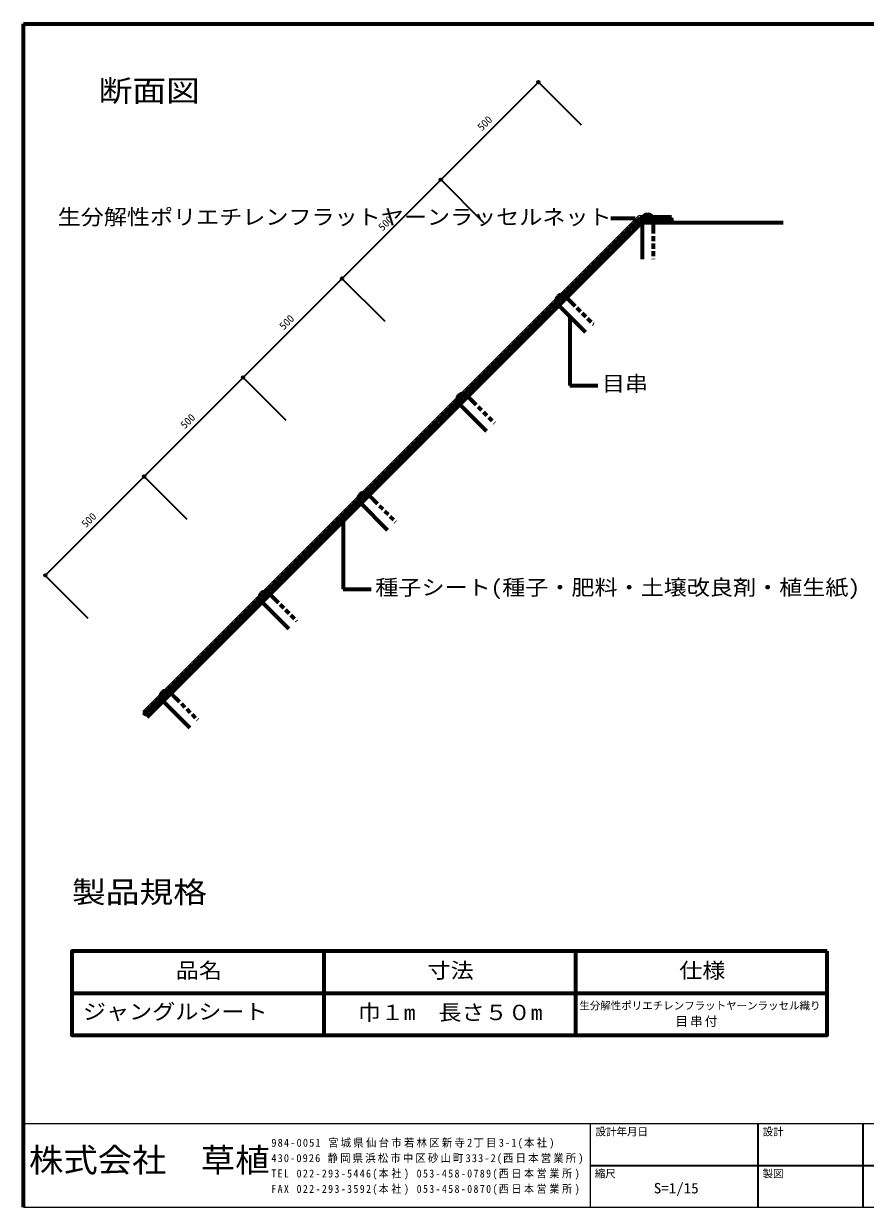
# Model space of a CAD drawing. Units: millimetres, scale not verified. Extents: x -3048 to 3042, y -2120 to 2110.
# Drawn here: x -3048 to -39, y -2120 to 2110 of the extents above; entities that cross this region are included whole.
import ezdxf
from ezdxf.enums import TextEntityAlignment as Align

# ---------------------------------------------------------------- set-up
doc = ezdxf.new("R2010")
doc.units = ezdxf.units.MM
doc.header["$LTSCALE"] = 15
doc.header["$PDMODE"] = 32
doc.header["$PDSIZE"] = 9
doc.linetypes.add('DASHED1', pattern=[1.8, 1.2, -0.6])
for name, color, linetype, lineweight in [('0-1_用紙枠', 7, 'Continuous', 70), ('0-3', 7, 'Continuous', 35), ('1-1_文字・法面', 7, 'Continuous', 70), ('1-2_種子シート', 7, 'Continuous', 70), ('1-3_ワラ', 7, 'Continuous', 70), ('1-5_ネット', 2, 'Continuous', 18), ('1-B_名称', 7, 'Continuous', 70), ('2-A_寸法', 4, 'Continuous', 35), ('3-1_枠組み', 7, 'Continuous', 70)]:
    doc.layers.add(name, color=color, linetype=linetype, lineweight=lineweight)
doc.layers.add('3-2_文字', color=7, linetype='Continuous')
doc.styles.add('HG丸ｺﾞｼｯｸM-PRO', font='')
doc.styles.add('ＭＳ ゴシック', font='')
doc.styles.get('HG丸ｺﾞｼｯｸM-PRO').set_extended_font_data('HG丸ｺﾞｼｯｸM-PRO')
doc.styles.get('ＭＳ ゴシック').set_extended_font_data('MS Gothic')

msp = doc.modelspace()

# ---------------------------------------------------------------- linework, layer by layer
at = {"layer": '0-1_用紙枠'}
for p, q in [((-3047.66, -2119.66), (-3047.66, 2110.34)), ((-3047.66, 2110.34), (3042.34, 2110.34))]:
    msp.add_line(p, q, dxfattribs=at)
at = {"layer": '0-3', "color": 2, "lineweight": 18}
msp.add_line((-3047.66, -1819.66), (3042.34, -1819.66), dxfattribs=at)
at = {"layer": '0-3', "color": 3, "lineweight": 18}
msp.add_line((-1022.66, -1819.66), (-1022.66, -2119.66), dxfattribs=at)
at = {"layer": '0-3', "color": 4}
for p, q in [((-422.66, -1819.66), (-422.66, -2119.66)), ((-47.66, -1819.66), (-47.66, -2119.66)), ((-1022.66, -1969.66), (3042.34, -1969.66))]:
    msp.add_line(p, q, dxfattribs=at)
at = {"layer": '0-3', "color": 6, "lineweight": 18}
msp.add_line((-3047.66, -2119.66), (3042.34, -2119.66), dxfattribs=at)
at = {"layer": '1-1_文字・法面'}
msp.add_line((-731.64, 1400.39), (-332.17, 1400.39), dxfattribs=at)
at = {"layer": '1-2_種子シート'}
for p, q in [((-2617.09, -357.63), (-844.07, 1415.39)), ((-2606.48, -368.23), (-837.86, 1400.39)), ((-844.07, 1415.39), (-731.64, 1415.39)), ((-837.86, 1400.39), (-731.64, 1400.39)), ((-731.64, 1415.39), (-731.64, 1400.39))]:
    msp.add_line(p, q, dxfattribs=at)
for centre in [(-811.12, 1403.97), (-809.16, 1404.3), (-789.16, 1404.3), (-877.16, 1364.3), (-862.16, 1379.3), (-847.16, 1394.3), (-922.16, 1319.3), (-907.16, 1334.3), (-892.16, 1349.3), (-967.16, 1274.3), (-952.16, 1289.3), (-937.16, 1304.3), (-1012.16, 1229.3), (-997.16, 1244.3), (-982.16, 1259.3), (-1057.16, 1184.3), (-1042.16, 1199.3), (-1027.16, 1214.3), (-1087.16, 1154.3), (-1072.16, 1169.3), (-1132.16, 1109.3), (-1117.16, 1124.3), (-1102.16, 1139.3), (-1177.16, 1064.3), (-1162.16, 1079.3), (-1147.16, 1094.3), (-1222.16, 1019.3), (-1207.16, 1034.3), (-1192.16, 1049.3), (-1267.16, 974.3), (-1252.16, 989.3), (-1237.16, 1004.3), (-1297.16, 944.3), (-1282.16, 959.3), (-1342.16, 899.3), (-1327.16, 914.3), (-1312.16, 929.3), (-1387.16, 854.3), (-1372.16, 869.3), (-1357.16, 884.3), (-1432.16, 809.3), (-1417.16, 824.3), (-1402.16, 839.3), (-1477.02, 763.89), (-1462.16, 779.3), (-1447.16, 794.3), (-1522.16, 719.3), (-1507.16, 734.3), (-1492.16, 749.3), (-1550.23, 689.95), (-1537.16, 704.3), (-1597.16, 644.3), (-1582.16, 659.3), (-1567.16, 674.3), (-1642.16, 599.3), (-1627.16, 614.3), (-1612.16, 629.3), (-1687.16, 554.3), (-1672.16, 569.3), (-1657.16, 584.3), (-1732.16, 509.3), (-1717.16, 524.3), (-1702.16, 539.3), (-1777.16, 464.3), (-1762.16, 479.3), (-1747.16, 494.3), (-1807.16, 434.3), (-1792.16, 449.3), (-1852.16, 389.3), (-1837.16, 404.3), (-1822.16, 419.3), (-1897.16, 344.3), (-1882.16, 359.3), (-1867.16, 374.3), (-1942.16, 299.3), (-1927.16, 314.3), (-1912.16, 329.3), (-1987.16, 254.3), (-1972.16, 269.3), (-1957.16, 284.3), (-2017.16, 224.3), (-2002.16, 239.3), (-2062.16, 179.3), (-2047.16, 194.3), (-2032.16, 209.3), (-2107.16, 134.3), (-2092.16, 149.3), (-2077.16, 164.3), (-2152.16, 89.3), (-2137.16, 104.3), (-2122.16, 119.3), (-2197.16, 44.3), (-2182.16, 59.3), (-2167.16, 74.3), (-2242.16, -0.7), (-2227.16, 14.3), (-2212.16, 29.3), (-2272.16, -30.7), (-2256.84, -16.28), (-2317.16, -75.7), (-2302.16, -60.7), (-2287.16, -45.7), (-2362.16, -120.7), (-2347.16, -105.7), (-2332.16, -90.7), (-2407.16, -165.7), (-2392.16, -150.7), (-2377.16, -135.7), (-2452.16, -210.7), (-2437.16, -195.7), (-2422.16, -180.7), (-2482.16, -240.7), (-2467.16, -225.7), (-2527.16, -285.7), (-2512.16, -270.7), (-2497.16, -255.7), (-2572.16, -330.7), (-2557.16, -315.7), (-2541.78, -300.57), (-2602.16, -360.7), (-2587.16, -345.7)]:
    msp.add_circle(centre, 1, dxfattribs=at)
for p in [(-855.71, 1400.98), (-837.71, 1410.98), (-817.71, 1410.98), (-797.71, 1410.98), (-776.68, 1411.28), (-757.71, 1410.98), (-737.71, 1410.98), (-900.71, 1355.98), (-885.71, 1370.98), (-870.71, 1385.98), (-945.71, 1310.98), (-930.71, 1325.98), (-915.71, 1340.98), (-990.71, 1265.98), (-975.71, 1280.98), (-960.71, 1295.98), (-1020.71, 1235.98), (-1005.71, 1250.98), (-1065.71, 1190.98), (-1050.71, 1205.98), (-1035.71, 1220.98), (-1110.71, 1145.98), (-1095.71, 1160.98), (-1080.71, 1175.98), (-1155.71, 1100.98), (-1140.71, 1115.98), (-1125.71, 1130.98), (-1200.71, 1055.98), (-1185.71, 1070.98), (-1170.71, 1085.98), (-1245.71, 1010.98), (-1230.71, 1025.98), (-1215.71, 1040.98), (-1275.71, 980.98), (-1260.71, 995.98), (-1320.71, 935.98), (-1305.71, 950.98), (-1290.71, 965.98), (-1365.71, 890.98), (-1350.71, 905.98), (-1335.71, 920.98), (-1410.71, 845.98), (-1395.71, 860.98), (-1380.71, 875.98), (-1455.71, 800.98), (-1440.71, 815.98), (-1425.71, 830.98), (-1485.58, 770.57), (-1470.71, 785.98), (-1530.71, 725.98), (-1515.71, 740.98), (-1500.71, 755.98), (-1575.71, 680.98), (-1558.78, 696.62), (-1545.71, 710.98), (-1620.71, 635.98), (-1605.71, 650.98), (-1590.71, 665.98), (-1665.71, 590.98), (-1650.71, 605.98), (-1635.71, 620.98), (-1710.71, 545.98), (-1695.71, 560.98), (-1680.71, 575.98), (-1740.71, 515.98), (-1725.71, 530.98), (-1785.71, 470.98), (-1770.71, 485.98), (-1755.71, 500.98), (-1830.71, 425.98), (-1815.71, 440.98), (-1800.71, 455.98), (-1875.71, 380.98), (-1860.71, 395.98), (-1845.71, 410.98), (-1920.71, 335.98), (-1905.71, 350.98), (-1890.71, 365.98), (-1950.71, 305.98), (-1935.71, 320.98), (-1995.71, 260.98), (-1980.71, 275.98), (-1965.71, 290.98), (-2040.71, 215.98), (-2025.71, 230.98), (-2010.71, 245.98), (-2085.71, 170.98), (-2070.71, 185.98), (-2055.71, 200.98), (-2130.71, 125.98), (-2115.71, 140.98), (-2100.71, 155.98), (-2175.71, 80.98), (-2160.71, 95.98), (-2145.71, 110.98), (-2205.71, 50.98), (-2190.71, 65.98), (-2250.71, 5.98), (-2235.71, 20.98), (-2220.71, 35.98), (-2295.71, -39.02), (-2280.71, -24.02), (-2265.39, -9.61), (-2340.71, -84.02), (-2325.71, -69.02), (-2310.71, -54.02), (-2385.71, -129.02), (-2370.71, -114.02), (-2355.71, -99.02), (-2415.71, -159.02), (-2400.71, -144.02), (-2460.71, -204.02), (-2445.71, -189.02), (-2430.71, -174.02), (-2505.71, -249.02), (-2490.71, -234.02), (-2475.71, -219.02), (-2550.33, -293.89), (-2535.71, -279.02), (-2520.71, -264.02), (-2595.71, -339.02), (-2580.71, -324.02), (-2565.71, -309.02), (-2610.71, -354.02)]:
    msp.add_point(p, dxfattribs=at)
at = {"layer": '1-3_ワラ'}
for p, q in [((-836.65, 1408.19), (-836.65, 1268.19)), ((-796.65, 1408.19), (-796.65, 1378.19)), ((-1138.38, 1106.94), (-1039.38, 1007.95)), ((-1110.09, 1135.23), (-1088.88, 1114.01)), ((-1463.65, 781.67), (-1442.43, 760.46)), ((-1491.93, 753.39), (-1392.93, 654.4)), ((-1817.2, 428.12), (-1795.99, 406.91)), ((-1845.48, 399.84), (-1746.49, 300.84)), ((-2199.04, 46.28), (-2100.04, -52.71)), ((-2170.75, 74.57), (-2149.54, 53.35)), ((-2524.31, -278.99), (-2503.09, -300.2)), ((-2552.59, -307.27), (-2453.59, -406.26))]:
    msp.add_line(p, q, dxfattribs=at)
at = {"layer": '1-3_ワラ', "linetype": 'DASHED1'}
for p, q in [((-796.65, 1378.19), (-796.65, 1268.19)), ((-1088.88, 1114.01), (-1011.1, 1036.23)), ((-1442.43, 760.46), (-1364.65, 682.68)), ((-1795.99, 406.91), (-1718.2, 329.13)), ((-2149.54, 53.35), (-2071.76, -24.43)), ((-2503.09, -300.2), (-2425.31, -377.98))]:
    msp.add_line(p, q, dxfattribs=at)
at = {"layer": '1-3_ワラ'}
for centre, start, end in [((-816.65, 1408.19), 90, 180), ((-816.65, 1408.19), 0, 90), ((-1124.23, 1121.09), 135, 225), ((-1124.23, 1121.09), 45, 135), ((-1477.79, 767.53), 135, 225), ((-1477.79, 767.53), 45, 135), ((-1831.34, 413.98), 135, 225), ((-1831.34, 413.98), 45, 135), ((-2184.89, 60.43), 135, 225), ((-2184.89, 60.43), 45, 135), ((-2538.45, -293.13), 135, 225), ((-2538.45, -293.13), 45, 135)]:
    msp.add_arc(centre, 20, start, end, dxfattribs=at)
at = {"layer": '1-5_ネット'}
for p, q in [((-2621.49, -347.88), (-848.21, 1425.39)), ((-848.21, 1425.39), (-731.64, 1425.39))]:
    msp.add_line(p, q, dxfattribs=at)
at = {"layer": '1-B_名称'}
for p, q in [((-861.52, 1413.74), (-948.87, 1413.74)), ((-1095.24, 1064.45), (-1095.24, 817.68)), ((-1095.24, 817.68), (-995.24, 817.68)), ((-1905.56, 339.18), (-1905.56, 89.18)), ((-1905.56, 89.18), (-1805.56, 89.18))]:
    msp.add_line(p, q, dxfattribs=at)
at = {"layer": '2-A_寸法'}
for p, q in [((-1207.71, 1901.46), (-2970.37, 138.8)), ((-1207.71, 1901.46), (-1055.09, 1748.84)), ((-1556.16, 1553.01), (-1403.54, 1400.39)), ((-1909.71, 1199.46), (-1757.09, 1046.84)), ((-2263.27, 845.91), (-2110.65, 693.29)), ((-2616.82, 492.35), (-2464.2, 339.73)), ((-2970.37, 138.8), (-2817.75, -13.82))]:
    msp.add_line(p, q, dxfattribs=at)
for p in [(-1207.71, 1901.46), (-1556.16, 1553.01), (-1909.71, 1199.46), (-2263.27, 845.91), (-2616.82, 492.35), (-2970.37, 138.8)]:
    msp.add_point(p, dxfattribs=at)
at = {"layer": '3-1_枠組み'}
for p, q in [((-1975.16, -1204.66), (-1975.16, -1504.66)), ((-1075.16, -1204.66), (-1075.16, -1504.66)), ((-2875.16, -1354.66), (-175.16, -1354.66))]:
    msp.add_line(p, q, dxfattribs=at)
msp.add_lwpolyline([(-175.16, -1204.66), (-2875.16, -1204.66), (-2875.16, -1504.66), (-175.16, -1504.66)], close=True, dxfattribs=at)

# ---------------------------------------------------------------- texts
at = {"layer": '0-3', "style": 'HG丸ｺﾞｼｯｸM-PRO'}
for s, p in [('設計年月日', (-1003.28, -1871.29)), ('設計', (-405.91, -1871.29)), ('縮尺', (-1005.91, -2021.29)), ('製図', (-405.91, -2021.29))]:
    msp.add_text(s, height=27.49, dxfattribs=at).set_placement(p, align=Align.BOTTOM_LEFT)
at = {"layer": '0-3', "style": 'ＭＳ ゴシック', "width": 1.05}
msp.add_text('S=1/15', height=37.39, dxfattribs=at).set_placement((-794.88, -2081.17), align=Align.BOTTOM_LEFT)
at = {"layer": '0-3', "char_height": 28.59, "attachment_point": 7, "style": 'ＭＳ ゴシック'}
for s, insert in [('\\T1.22;\\W0.95;984-0051\\~宮城県仙台市若林区新寺2丁目3-1(本社)', (-2162.23, -1910.68)), ('\\T1.21;\\W0.95;430-0926\\~静岡県浜松市中区砂山町333-2(西日本営業所)', (-2162.23, -1965.68)), ('\\T1.29;\\W0.9;TEL\\~022-293-5446(本社)\\~053-458-0789(西日本営業所)', (-2162.23, -2020.68)), ('\\T1.29;\\W0.9;FAX\\~022-293-3592(本社)\\~053-458-0870(西日本営業所)', (-2162.23, -2075.68))]:
    msp.add_mtext(s, dxfattribs=dict(at, insert=insert))
at = {"layer": '1-1_文字・法面', "style": 'ＭＳ ゴシック', "width": 1.15}
msp.add_text('断面図', height=76.98, dxfattribs=at).set_placement((-2780.21, 1809.11), align=Align.BOTTOM_LEFT)
at = {"layer": '1-5_ネット', "color": 7, "style": 'ＭＳ ゴシック', "width": 1.05}
msp.add_text('株式会社\u3000草植', height=85.78, dxfattribs=at).set_placement((-3028.67, -2019.25), align=Align.BOTTOM_LEFT)
at = {"layer": '1-B_名称', "style": 'ＭＳ ゴシック', "width": 1.1}
for s, p in [('生分解性ポリエチレンフラットヤーンラッセルネット', (-2926.17, 1375.5)), ('目串', (-980.24, 780.18)), ('種子シート(種子・肥料・土壌改良剤・植生紙)', (-1790.56, 51.68))]:
    msp.add_text(s, height=54.99, dxfattribs=at).set_placement(p, align=Align.BOTTOM_LEFT)
at = {"layer": '2-A_寸法', "style": 'ＭＳ ゴシック'}
for p in [(-1403.51, 1718.98), (-1758.13, 1361.65), (-2111.68, 1008.1), (-2465.23, 654.54), (-2818.79, 300.99)]:
    msp.add_text('500', height=27.49, rotation=45, dxfattribs=at).set_placement(p, align=Align.BOTTOM_LEFT)
at = {"layer": '3-2_文字', "style": 'ＭＳ ゴシック'}
for s, height, width, p in [('製品規格', 76.98, 1.15, (-2875.16, -1054.66)), ('品名', 54.99, 1.1, (-2503.91, -1317.16)), ('寸法', 54.99, 1.1, (-1603.91, -1317.16)), ('仕様', 54.99, 1.1, (-703.91, -1317.16)), ('ジャングルシート', 54.99, 1.1, (-2835.71, -1464.29)), ('巾１m\u3000長さ５０m', 54.99, 1.1, (-1853.28, -1467.16))]:
    msp.add_text(s, height=height, dxfattribs=dict(at, width=width)).set_placement(p, align=Align.BOTTOM_LEFT)
at = {"layer": '3-2_文字', "color": 4, "style": 'ＭＳ ゴシック'}
msp.add_text('生分解性ポリエチレンフラットヤーンラッセル織り', height=27.49, dxfattribs=at).set_placement((-1061.24, -1420.91), align=Align.BOTTOM_LEFT)
at = {"layer": '3-2_文字', "insert": (-717.86, -1475), "char_height": 32.99, "attachment_point": 7, "style": 'ＭＳ ゴシック'}
msp.add_mtext('\\T1.17;目串付', dxfattribs=at)

doc.saveas('drawing.dxf')
